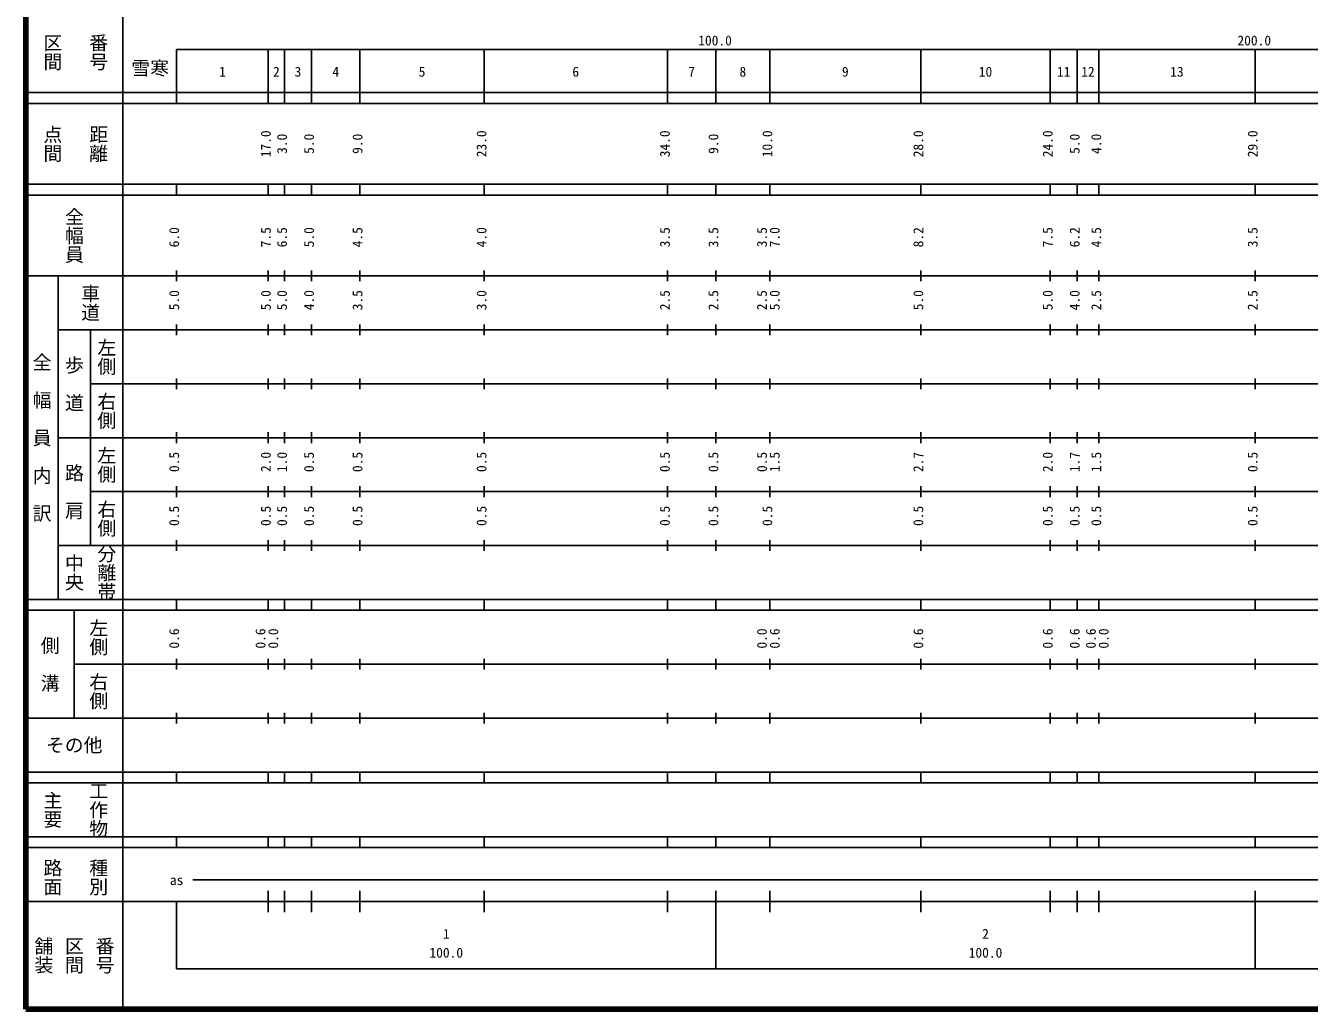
# Model space of a CAD drawing. Units: millimetres on the paper, enlarged 1000 times. Extents: x 40000 to 680000, y 20000 to 380000.
# Drawn here: x 40000 to 278053, y 20000 to 202409 of the extents above; entities that cross this region are included whole.
import ezdxf
from ezdxf.enums import TextEntityAlignment as Align

# ---------------------------------------------------------------- set-up
doc = ezdxf.new("R2010")
doc.units = ezdxf.units.MM
doc.header["$LTSCALE"] = 1000
doc.layers.add('M-TTL', color=2, linetype='Continuous', lineweight=140)
doc.layers.add('M-TTL-BAND', color=7, linetype='Continuous', lineweight=25)
doc.layers.add('M-TTL-TXT', color=7, linetype='Continuous')
doc.styles.add('@ＭＳ ゴシック', font='')
doc.styles.add('ＭＳ ゴシック', font='')
doc.styles.get('@ＭＳ ゴシック').set_extended_font_data('@MS Gothic')
doc.styles.get('ＭＳ ゴシック').set_extended_font_data('MS Gothic')

msp = doc.modelspace()

# ---------------------------------------------------------------- linework, layer by layer
at = {"layer": 'M-TTL'}
for p, q in [((40000, 380000), (40000, 20000)), ((40000, 20000), (680000, 20000))]:
    msp.add_line(p, q, dxfattribs=at)
at = {"layer": 'M-TTL-BAND'}
for p, q in [((58000, 370000), (58000, 20000)), ((68000, 198000), (579000, 198000)), ((68000, 198000), (68000, 188000)), ((85000, 188000), (85000, 198000)), ((88000, 188000), (88000, 198000)), ((93000, 188000), (93000, 198000)), ((102000, 188000), (102000, 198000)), ((125000, 188000), (125000, 198000)), ((159000, 188000), (159000, 198000)), ((168000, 188000), (168000, 198000)), ((178000, 188000), (178000, 198000)), ((206000, 188000), (206000, 198000)), ((230000, 188000), (230000, 198000)), ((235000, 188000), (235000, 198000)), ((239000, 188000), (239000, 198000)), ((268000, 188000), (268000, 198000)), ((40000, 190000), (579000, 190000)), ((40000, 188000), (579000, 188000)), ((40000, 173000), (579000, 173000)), ((68000, 171000), (68000, 173000)), ((85000, 171000), (85000, 173000)), ((88000, 171000), (88000, 173000)), ((93000, 171000), (93000, 173000)), ((102000, 171000), (102000, 173000)), ((125000, 171000), (125000, 173000)), ((159000, 171000), (159000, 173000)), ((168000, 171000), (168000, 173000)), ((178000, 171000), (178000, 173000)), ((206000, 171000), (206000, 173000)), ((230000, 171000), (230000, 173000)), ((235000, 171000), (235000, 173000)), ((239000, 171000), (239000, 173000)), ((268000, 171000), (268000, 173000)), ((40000, 171000), (579000, 171000)), ((40000, 156000), (579000, 156000)), ((46000, 96000), (46000, 156000)), ((68000, 155000), (68000, 157000)), ((85000, 155000), (85000, 157000)), ((88000, 155000), (88000, 157000)), ((93000, 155000), (93000, 157000)), ((102000, 155000), (102000, 157000)), ((125000, 155000), (125000, 157000)), ((159000, 155000), (159000, 157000)), ((168000, 155000), (168000, 157000)), ((178000, 155000), (178000, 157000)), ((206000, 155000), (206000, 157000)), ((230000, 155000), (230000, 157000)), ((235000, 155000), (235000, 157000)), ((239000, 155000), (239000, 157000)), ((268000, 155000), (268000, 157000)), ((46000, 146000), (579000, 146000)), ((52000, 146000), (52000, 106000)), ((68000, 145000), (68000, 147000)), ((85000, 145000), (85000, 147000)), ((88000, 145000), (88000, 147000)), ((93000, 145000), (93000, 147000)), ((102000, 145000), (102000, 147000)), ((125000, 145000), (125000, 147000)), ((159000, 145000), (159000, 147000)), ((168000, 145000), (168000, 147000)), ((178000, 145000), (178000, 147000)), ((206000, 145000), (206000, 147000)), ((230000, 145000), (230000, 147000)), ((235000, 145000), (235000, 147000)), ((239000, 145000), (239000, 147000)), ((268000, 145000), (268000, 147000)), ((52000, 136000), (579000, 136000)), ((68000, 135000), (68000, 137000)), ((85000, 135000), (85000, 137000)), ((88000, 135000), (88000, 137000)), ((93000, 135000), (93000, 137000)), ((102000, 135000), (102000, 137000)), ((125000, 135000), (125000, 137000)), ((159000, 135000), (159000, 137000)), ((168000, 135000), (168000, 137000)), ((178000, 135000), (178000, 137000)), ((206000, 135000), (206000, 137000)), ((230000, 135000), (230000, 137000)), ((235000, 135000), (235000, 137000)), ((239000, 135000), (239000, 137000)), ((268000, 135000), (268000, 137000)), ((68000, 125000), (68000, 127000)), ((85000, 125000), (85000, 127000)), ((88000, 125000), (88000, 127000)), ((93000, 125000), (93000, 127000)), ((102000, 125000), (102000, 127000)), ((125000, 125000), (125000, 127000)), ((159000, 125000), (159000, 127000)), ((168000, 125000), (168000, 127000)), ((178000, 125000), (178000, 127000)), ((206000, 125000), (206000, 127000)), ((230000, 125000), (230000, 127000)), ((235000, 125000), (235000, 127000)), ((239000, 125000), (239000, 127000)), ((268000, 125000), (268000, 127000)), ((46000, 126000), (579000, 126000)), ((68000, 115000), (68000, 117000)), ((85000, 115000), (85000, 117000)), ((88000, 115000), (88000, 117000)), ((93000, 115000), (93000, 117000)), ((102000, 115000), (102000, 117000)), ((125000, 115000), (125000, 117000)), ((159000, 115000), (159000, 117000)), ((168000, 115000), (168000, 117000)), ((178000, 115000), (178000, 117000)), ((206000, 115000), (206000, 117000)), ((230000, 115000), (230000, 117000)), ((235000, 115000), (235000, 117000)), ((239000, 115000), (239000, 117000)), ((268000, 115000), (268000, 117000)), ((52000, 116000), (579000, 116000)), ((46000, 106000), (579000, 106000)), ((68000, 105000), (68000, 107000)), ((85000, 105000), (85000, 107000)), ((88000, 105000), (88000, 107000)), ((93000, 105000), (93000, 107000)), ((102000, 105000), (102000, 107000)), ((125000, 105000), (125000, 107000)), ((159000, 105000), (159000, 107000)), ((168000, 105000), (168000, 107000)), ((178000, 105000), (178000, 107000)), ((206000, 105000), (206000, 107000)), ((230000, 105000), (230000, 107000)), ((235000, 105000), (235000, 107000)), ((239000, 105000), (239000, 107000)), ((268000, 105000), (268000, 107000)), ((40000, 96000), (579000, 96000)), ((68000, 94000), (68000, 96000)), ((85000, 94000), (85000, 96000)), ((88000, 94000), (88000, 96000)), ((93000, 94000), (93000, 96000)), ((102000, 94000), (102000, 96000)), ((125000, 94000), (125000, 96000)), ((159000, 94000), (159000, 96000)), ((168000, 94000), (168000, 96000)), ((178000, 94000), (178000, 96000)), ((206000, 94000), (206000, 96000)), ((230000, 94000), (230000, 96000)), ((235000, 94000), (235000, 96000)), ((239000, 94000), (239000, 96000)), ((268000, 94000), (268000, 96000)), ((40000, 94000), (579000, 94000)), ((49000, 94000), (49000, 74000)), ((49000, 84000), (579000, 84000)), ((68000, 83000), (68000, 85000)), ((85000, 83000), (85000, 85000)), ((88000, 83000), (88000, 85000)), ((93000, 83000), (93000, 85000)), ((102000, 83000), (102000, 85000)), ((125000, 83000), (125000, 85000)), ((159000, 83000), (159000, 85000)), ((168000, 83000), (168000, 85000)), ((178000, 83000), (178000, 85000)), ((206000, 83000), (206000, 85000)), ((230000, 83000), (230000, 85000)), ((235000, 83000), (235000, 85000)), ((239000, 83000), (239000, 85000)), ((268000, 83000), (268000, 85000)), ((40000, 74000), (579000, 74000)), ((68000, 73000), (68000, 75000)), ((85000, 73000), (85000, 75000)), ((88000, 73000), (88000, 75000)), ((93000, 73000), (93000, 75000)), ((102000, 73000), (102000, 75000)), ((125000, 73000), (125000, 75000)), ((159000, 73000), (159000, 75000)), ((168000, 73000), (168000, 75000)), ((178000, 73000), (178000, 75000)), ((206000, 73000), (206000, 75000)), ((230000, 73000), (230000, 75000)), ((235000, 73000), (235000, 75000)), ((239000, 73000), (239000, 75000)), ((268000, 73000), (268000, 75000)), ((40000, 64000), (579000, 64000)), ((40000, 62000), (579000, 62000)), ((68000, 62000), (68000, 64000)), ((85000, 62000), (85000, 64000)), ((88000, 62000), (88000, 64000)), ((93000, 62000), (93000, 64000)), ((102000, 62000), (102000, 64000)), ((125000, 62000), (125000, 64000)), ((159000, 62000), (159000, 64000)), ((168000, 62000), (168000, 64000)), ((178000, 62000), (178000, 64000)), ((206000, 62000), (206000, 64000)), ((230000, 62000), (230000, 64000)), ((235000, 62000), (235000, 64000)), ((239000, 62000), (239000, 64000)), ((268000, 62000), (268000, 64000)), ((40000, 52000), (579000, 52000)), ((40000, 50000), (579000, 50000)), ((68000, 50000), (68000, 52000)), ((85000, 50000), (85000, 52000)), ((88000, 50000), (88000, 52000)), ((93000, 50000), (93000, 52000)), ((102000, 50000), (102000, 52000)), ((125000, 50000), (125000, 52000)), ((159000, 50000), (159000, 52000)), ((168000, 50000), (168000, 52000)), ((178000, 50000), (178000, 52000)), ((206000, 50000), (206000, 52000)), ((230000, 50000), (230000, 52000)), ((235000, 50000), (235000, 52000)), ((239000, 50000), (239000, 52000)), ((268000, 50000), (268000, 52000)), ((71000, 44000), (565000, 44000)), ((85000, 38000), (85000, 42000)), ((88000, 38000), (88000, 42000)), ((93000, 38000), (93000, 42000)), ((102000, 38000), (102000, 42000)), ((125000, 38000), (125000, 42000)), ((159000, 38000), (159000, 42000)), ((168000, 27500), (168000, 42000)), ((178000, 38000), (178000, 42000)), ((206000, 38000), (206000, 42000)), ((230000, 38000), (230000, 42000)), ((235000, 38000), (235000, 42000)), ((239000, 38000), (239000, 42000)), ((268000, 27500), (268000, 42000)), ((40000, 40000), (579000, 40000)), ((68000, 40000), (68000, 27500)), ((68000, 27500), (579000, 27500))]:
    msp.add_line(p, q, dxfattribs=at)

# ---------------------------------------------------------------- texts
at = {"layer": 'M-TTL-BAND', "style": '@ＭＳ ゴシック'}
for s, p in [('区間', (45000, 197500)), ('番号', (53500, 197500)), ('点間', (45000, 180500)), ('距離', (53500, 180500)), ('全幅員', (49000, 163500)), ('車道', (52000, 151000)), ('左側', (55000, 141000)), ('全\u3000幅\u3000員\u3000内\u3000訳', (43000, 126000)), ('歩\u3000道', (49000, 136000)), ('右側', (55000, 131000)), ('左側', (55000, 121000)), ('路\u3000肩', (49000, 116000)), ('右側', (55000, 111000)), ('分離帯', (55000, 101000)), ('中央', (49000, 101000)), ('左側', (53500, 89000)), ('側\u3000溝', (44500, 84000)), ('右側', (53500, 79000)), ('主要', (45000, 57000)), ('工作物', (53500, 57000)), ('路面', (45000, 44500)), ('種別', (53500, 44500)), ('舗装', (43333, 30000)), ('区間', (49000, 30000)), ('番号', (54667, 30000))]:
    msp.add_text(s, height=2566, rotation=270, dxfattribs=at).set_placement(p, align=Align.MIDDLE_CENTER)
at = {"layer": 'M-TTL-BAND', "style": 'ＭＳ ゴシック'}
for s, p in [('100.0', (167844, 198195)), ('200.0', (267844, 198195)), ('1', (76500, 192405)), ('2', (86500, 192405)), ('3', (90500, 192405)), ('4', (97500, 192405)), ('5', (113500, 192405)), ('6', (142000, 192405)), ('7', (163500, 192405)), ('8', (173000, 192405)), ('9', (192000, 192405)), ('10', (218000, 192405)), ('11', (232500, 192405)), ('12', (237000, 192405)), ('13', (253500, 192405)), ('as', (68000, 42500)), ('1', (118000, 32523)), ('2', (218000, 32523)), ('100.0', (118000, 29033)), ('100.0', (218000, 29033))]:
    msp.add_text(s, height=1833, dxfattribs=at).set_placement(p, align=Align.BOTTOM_CENTER)
for s, p in [('17.0', (86000, 180500)), ('3.0', (89000, 180500)), ('5.0', (94000, 180500)), ('9.0', (103000, 180500)), ('23.0', (126000, 180500)), ('34.0', (160000, 180500)), ('9.0', (169000, 180500)), ('10.0', (179000, 180500)), ('28.0', (207000, 180500)), ('24.0', (231000, 180500)), ('5.0', (236000, 180500)), ('4.0', (240000, 180500)), ('29.0', (269000, 180500)), ('6.0', (69000, 163174)), ('7.5', (86000, 163174)), ('6.5', (89000, 163174)), ('5.0', (94000, 163174)), ('4.5', (103000, 163174)), ('4.0', (126000, 163174)), ('3.5', (160000, 163174)), ('3.5', (169000, 163174)), ('3.5', (178000, 163174)), ('7.0', (180370, 163174)), ('8.2', (207000, 163174)), ('7.5', (231000, 163174)), ('6.2', (236000, 163174)), ('4.5', (240000, 163174)), ('3.5', (269000, 163174)), ('5.0', (69000, 151500)), ('5.0', (86000, 151500)), ('5.0', (89000, 151500)), ('4.0', (94000, 151500)), ('3.5', (103000, 151500)), ('3.0', (126000, 151500)), ('2.5', (160000, 151500)), ('2.5', (169000, 151500)), ('2.5', (178000, 151500)), ('5.0', (180370, 151500)), ('5.0', (207000, 151500)), ('5.0', (231000, 151500)), ('4.0', (236000, 151500)), ('2.5', (240000, 151500)), ('2.5', (269000, 151500)), ('0.5', (69000, 121500)), ('2.0', (86000, 121500)), ('1.0', (89000, 121500)), ('0.5', (94000, 121500)), ('0.5', (103000, 121500)), ('0.5', (126000, 121500)), ('0.5', (160000, 121500)), ('0.5', (169000, 121500)), ('0.5', (178000, 121500)), ('1.5', (180370, 121500)), ('2.7', (207000, 121500)), ('2.0', (231000, 121500)), ('1.7', (236000, 121500)), ('1.5', (240000, 121500)), ('0.5', (269000, 121500)), ('0.5', (69000, 111500)), ('0.5', (86000, 111500)), ('0.5', (89000, 111500)), ('0.5', (94000, 111500)), ('0.5', (103000, 111500)), ('0.5', (126000, 111500)), ('0.5', (160000, 111500)), ('0.5', (169000, 111500)), ('0.5', (179000, 111500)), ('0.5', (207000, 111500)), ('0.5', (231000, 111500)), ('0.5', (236000, 111500)), ('0.5', (240000, 111500)), ('0.5', (269000, 111500)), ('0.6', (69000, 88764)), ('0.6', (85000, 88764)), ('0.0', (87370, 88764)), ('0.0', (178000, 88764)), ('0.6', (180370, 88764)), ('0.6', (207000, 88764)), ('0.6', (231000, 88764)), ('0.6', (236000, 88764)), ('0.6', (239000, 88764)), ('0.0', (241370, 88764))]:
    msp.add_text(s, height=1833, rotation=90, dxfattribs=at).set_placement(p, align=Align.BOTTOM_CENTER)
msp.add_text('その他', height=2566, dxfattribs=at).set_placement((49000, 69000), align=Align.MIDDLE_CENTER)
at = {"layer": 'M-TTL-TXT', "style": 'ＭＳ ゴシック'}
msp.add_text('雪寒', height=2566, dxfattribs=at).set_placement((63100, 194532), align=Align.MIDDLE_CENTER)

doc.saveas('drawing.dxf')
